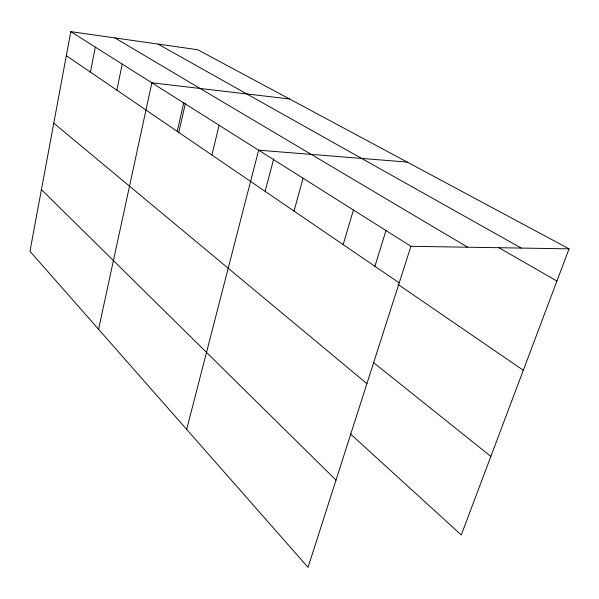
<?xml version="1.0" encoding="UTF-8"?>
<svg xmlns="http://www.w3.org/2000/svg" width="599" height="599" viewBox="0 0 599 599"><rect width="100%" height="100%" fill="white"/><g stroke="black" fill="none" stroke-linecap="round" stroke-linejoin="round"><path stroke-width="0.9" d="M569.05 248.847L197.692 49.732L70.794 31.642L29.95 251.288L308.051 567.358L410.929 246.294L569.05 248.847L461.275 534.944L350.19 433.721M90.427 72.12L95.301 47.104M116.857 90.157L122.203 64.086M98.565 329.27L151.861 82.804L289.512 98.962M177.222 131.361L183.721 102.908M178.622 133.015L185.45 103.185M211.889 155.021L219.107 125.236M186.663 429.393L258.633 150.184L407.2 162.067M265.17 191.246L273.736 158.787M294.027 211.08L303.079 178.232M343.167 244.624L353.425 210.002M374.869 266.42L385.988 230.533M158.024 44.079L521.25 248.076M498.78 247.649L556.92 281.043M114.941 37.932L467.684 247.215M70.794 31.642L410.929 246.294M66.324 55.67L399.211 282.87M398.028 284.42L523.309 370.272M373.813 362.814L490.851 456.423M53.775 123.154L366.925 383.637M41.421 189.598L336.009 480.113"/></g></svg>
